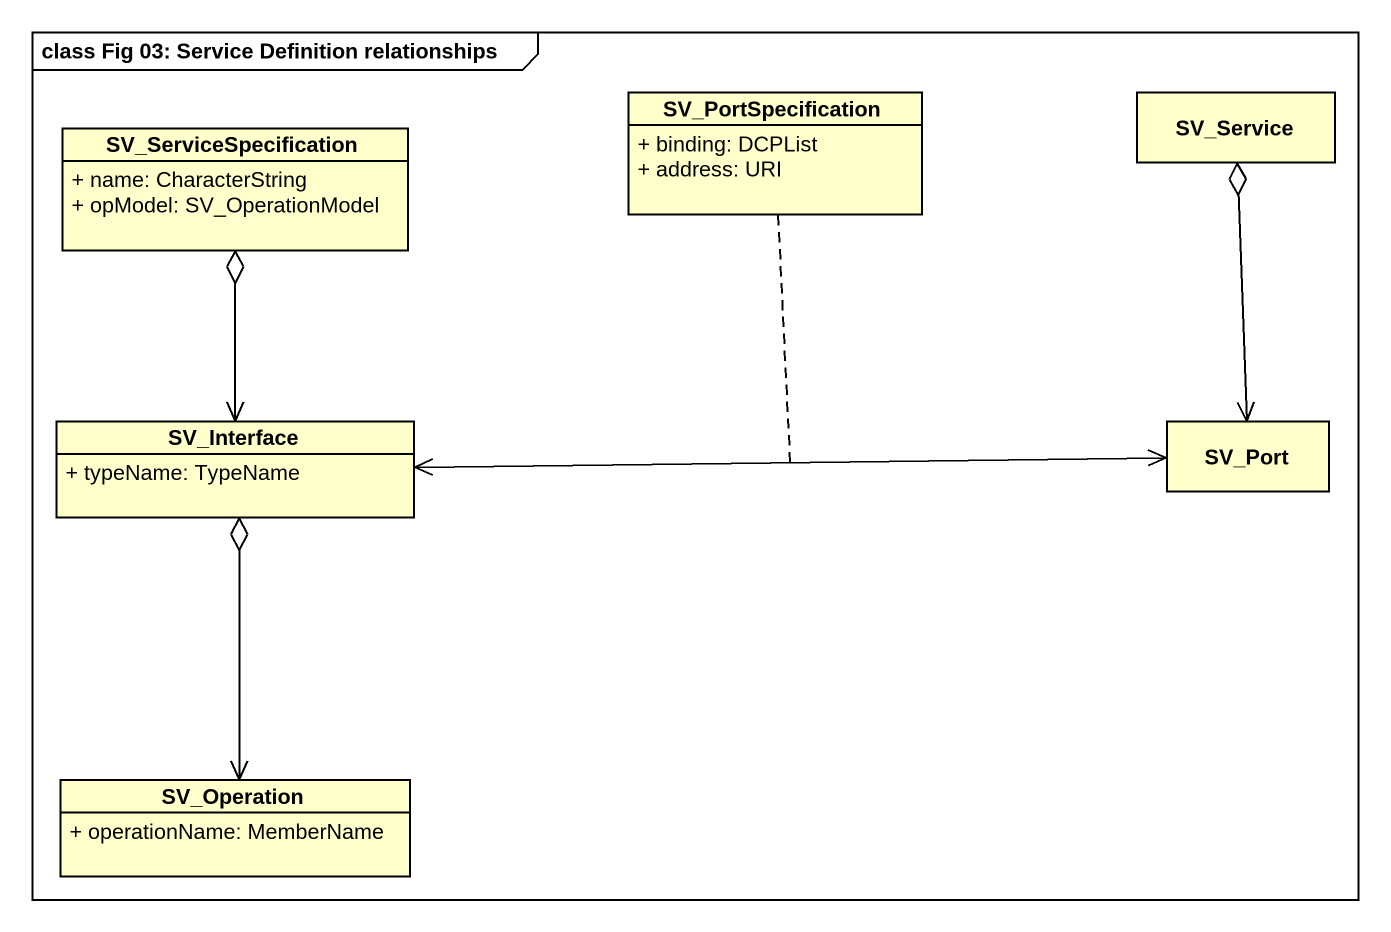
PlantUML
@startuml
mainframe class Fig 03: Service Definition relationships
hide circle
hide empty members
skinparam classAttributeIconSize 0
class SV_ServiceSpecification {
  + name: CharacterString
  + opModel: SV_OperationModel
}
class SV_PortSpecification {
  + binding: DCPList
  + address: URI
}
class SV_Service
class SV_Interface {
  + typeName: TypeName
}
class SV_Port
class SV_Operation {
  + operationName: MemberName
}
SV_Service o--> SV_Port
SV_Interface <-up-o SV_ServiceSpecification
SV_Interface <-right-> SV_Port
(SV_Interface, SV_Port) .. SV_PortSpecification
SV_Interface o--> SV_Operation
@enduml
